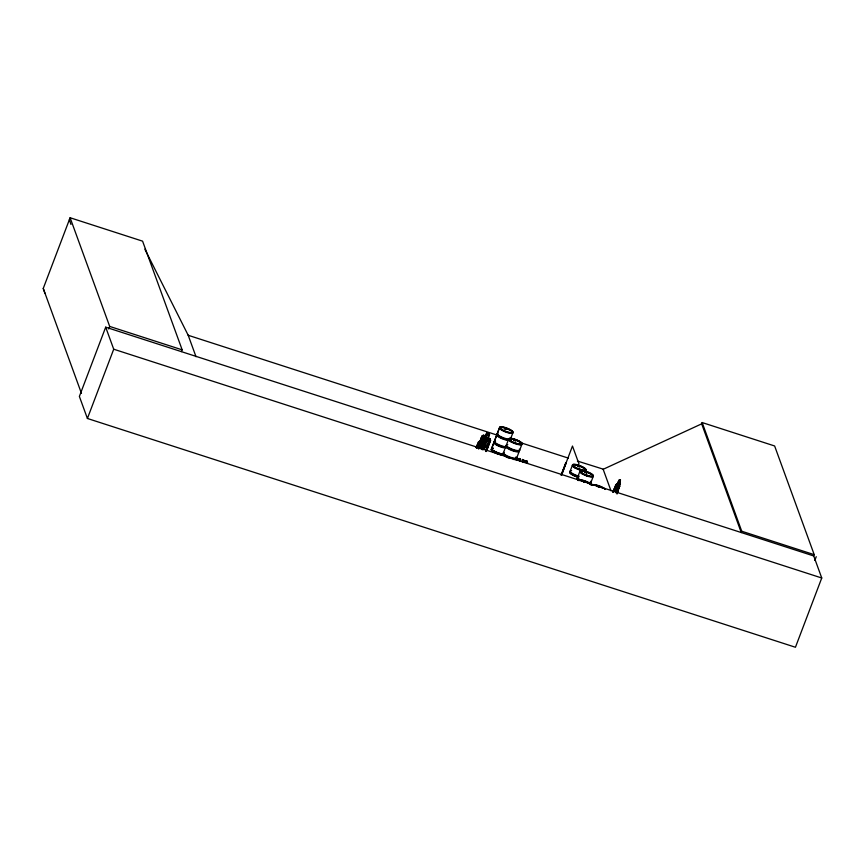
<?xml version="1.0" encoding="UTF-8"?>
<svg xmlns="http://www.w3.org/2000/svg" width="865" height="865" viewBox="0 0 865 865"><rect width="100%" height="100%" fill="white"/><g stroke="black" fill="none" stroke-linecap="round" stroke-linejoin="round"><path stroke-width="1.3" d="M479.815 447.702C478.583 441.161 481.664 441.615 480.583 447.237C483.319 442.566 485.038 446.491 480.713 448.308M505.96 429.213L504.544 428.478L506.209 428.759M505.16 428.694L506.414 428.943M506.101 428.478L506.598 429.224L505.809 429.072M507.193 431.894L506.501 431.894L507.02 432.068M507.258 432.089L506.966 431.84M514.383 440.274C515.626 439.215 513.951 441.042 514.178 439.874M514.037 439.734L515.637 440.566L515.281 440.036M514.015 439.853L515.259 440.566L514.221 440.415M579.053 466.484L577.917 465.673M578.955 466.635L578.155 465.673M578.188 465.986L579.496 466.732L579.107 466.062M580.047 469.544L579.864 469.187M580.026 469.9L579.864 469.198M580.253 469.879L579.637 469.565M583.561 481.697L583.053 481.427L583.983 481.913M584.502 481.34L583.832 481.145M586.557 472.723C583.432 471.339 586.978 472.29 586.156 472.712M584.718 481.978L583.702 481.34M585.464 471.966L586.935 472.658M583.745 481.751L584.848 481.881M584.286 481.621L584.848 481.632A7.125 1.73 20.8 0 0 578.512 480.432M583.983 481.859L585.108 482.173L584.481 481.708M586.784 472.398L585.973 471.89M587.389 475.664L586.957 475.263L587.616 475.523M597.78 486.573L598.612 486.476M597.164 486.292C598.31 485.157 600.299 488.033 598.093 486.79M480.972 446.708L480.691 447.335M44.872 293.138L43.25 288.445L70.108 217.742L142.584 241.162L182.169 349.849L181.304 351.612M813.727 555.957L105.692 327.175L79.375 396.44L87.408 418.476L795.443 647.258L821.75 577.993L813.727 555.957L814.214 554.66L774.629 445.972L702.153 422.553L701.666 423.85L741.251 532.537L741.738 531.24L702.153 422.553M108.731 328.96L109.693 326.429L70.108 217.742M87.408 418.476L113.715 349.211L105.692 327.175M476.096 447.638L477.826 443.896L478.421 444.318L476.983 448.102M476.366 447.486L478.54 441.766L479.859 441.118C482.616 444.902 481.286 434.846 484.714 440.231L483.308 443.702L483.957 445.605L482.346 449.843M476.388 447.681L478.637 441.777L479.848 441.247M476.691 448.059L478.129 444.275L477.534 443.853M479.264 442.956L481.405 437.917M479.934 441.507L482.108 435.787L483.621 435.138L485.362 436.165M477.761 447.94L479.772 442.642L481.286 442.275M479.978 441.701L482.259 435.884L483.621 435.268L490.055 438.912L490.563 440.545L486.411 451.454M480.518 442.134L482.183 438.35L480.745 442.134M478.767 448.751L480.854 443.41L482.875 444.837L481.275 449.216M481.2 442.264L482.551 438.696M478.799 448.913L480.064 445.345L482.346 446.891L481.373 449.227M481.643 441.972L483.654 436.674L485.481 436.328L486.779 432.922M485.406 436.328L486.725 432.749L489.525 434.338L488.228 437.744L490.131 438.825L490.563 440.545M483.038 442.761L485.049 437.463L487.665 438.944L485.243 445.302M483.211 443.691L484.508 440.285L482.486 438.847M489.525 434.338L488.022 437.809L489.06 439.734L486.638 446.091L484.205 448.027M483.73 449.8L485.124 446.394L484.897 444.686L483.33 443.626M485.892 449.757L488.985 442.21L485.633 451.022M486.184 451.454L490.379 440.534M491.601 448.578L493.937 442.447L491.677 448.427M499.656 427.386L497.321 433.516L499.527 427.764M503.484 452.654L504.706 449.486M506.403 445.021L508.717 438.879M512.945 432.619A7.158 1.73 20.8 0 1 502.122 429.959A7.158 1.73 20.8 0 1 503.83 427.407A7.158 1.73 20.8 0 1 512.945 432.619L510.599 438.771A7.147 1.73 20.8 0 1 510.112 439.063M516.005 459.618L517.67 458.731L516.005 459.618L517.93 459.618L520.395 461.034L520.611 460.45L518.546 459.001L518.33 459.585L520.016 458.699L518.07 458.688L515.572 457.261L517.67 458.731M516.74 457.899L519.151 451.53M519.649 450.254L521.984 444.123A7.158 1.73 20.8 0 0 512.891 438.879A7.158 1.73 20.8 0 0 511.183 441.431A7.158 1.73 20.8 0 0 521.995 444.123A7.158 1.73 20.8 0 0 512.88 438.912A7.158 1.73 20.8 0 0 511.172 441.464A7.158 1.73 20.8 0 0 522.006 444.102M516.816 459.877L518.146 459.045L520.611 460.45M516.21 458.115L517.843 459.272L518.07 458.688M517.93 459.618L518.146 459.045M519.205 458.428L517.843 459.272M519.53 460.753L519.757 460.18M522.503 459.499L524.601 460.969L524.385 461.553L522.287 460.072L522.503 459.499L525.001 460.926L526.947 460.937L525.26 461.824L526.947 460.937M526.731 461.51L524.774 461.51L523.357 459.78M525.477 461.24L527.542 462.699L527.326 463.272L524.86 461.856L522.936 461.856L524.601 460.969M523.747 462.115L525.077 461.283L527.542 462.699M524.774 461.51L525.001 460.926M524.86 461.856L525.077 461.283M525.92 461.25L526.136 460.667M526.461 462.991L526.688 462.418M561.104 474.896L566.088 462.883L561.601 475.318M561.223 475.199L565.721 462.764M561.482 475.015L572.479 446.048L579.02 464.008M570.208 471.036L572.543 464.905M577.69 477.166L580.015 471.025M590.946 482.411L593.282 476.28A7.158 1.73 20.8 0 0 584.189 471.047A7.158 1.73 20.8 0 0 582.469 473.598A7.158 1.73 20.8 0 0 593.304 476.269M612.907 492.001L616.615 483.989M612.993 492.315L615.62 485.189M613.426 492.228L615.339 487.19L614.237 491.125M613.923 491.385L618.951 480.27M615.556 485.179L617.653 483.676L618.951 480.378L620.421 480.086M619.124 483.492L620.41 479.913L619.026 483.438L619.372 484.422L615.739 492.704M616.723 492.704L619.535 486.325L617.005 494.045M617.059 492.866L620.183 483.103L620.162 484.281M617.296 492.272L620.227 484.227M814.819 560.434L816.236 556.692M485.535 451.498L487.092 449.681M482.692 444.405L484.486 442.826L484.66 445.518M504.933 428.575L506.371 428.791M506.501 429.116L506.22 428.553M515.864 443.107L516.221 443.518M577.615 465.792L579.172 466.527M578.663 466.192L579.226 466.235L578.339 466.062M579.463 466.592L578.534 466.538M579.204 469.576L579.831 469.663M587.67 475.891L587.054 475.696L587.486 476.031M583.237 481.232L583.81 481.416M597.683 486.422L598.148 486.357M701.666 423.85L603.089 469.338M518.546 459.001L520.016 458.699M522.936 461.856L524.385 461.553M615.339 487.19L615.675 487.352M619.881 486.487L619.113 486.411M618.853 480.324L620.519 479.956M618.897 480.832L619.837 480.648L618.464 481.978M620.291 483.157L619.221 483.373M616.507 483.935L620.227 483.276M614.291 488.368L619.005 487.438M515.27 440.523L514.837 440.166M585.562 471.825L585.983 471.912M586.427 472.755L586.578 472.193M587.303 475.793L586.848 475.664M597.812 486.065L598.223 486.498M489.525 442.642L488.757 442.21M504.76 428.348L506.003 428.586M514.383 439.69L515.464 440.426M515.01 440.599L515.659 440.707L514.697 440.523M577.647 465.857L578.426 465.986M586.438 472.387L586.081 472.182M586.73 472.777L585.994 472.668M584.881 482.086L584.156 481.978M479.761 441.107L484.822 444.772M506.544 429.051L505.647 429.029M506.047 429.018L505.506 428.856M506.706 431.894L506.868 432.003M578.361 465.738L577.604 465.997M585.692 472.225L585.075 472.117M598.494 486.865L599.023 486.822M584.048 481.416L584.297 481.654M496.478 434.89L188.202 335.285L144.833 249.163M520.881 442.783L568.402 458.136M577.398 461.045L603.1 469.122L610.993 490.812M109.693 326.429L182.169 349.849M522.287 460.072L523.141 460.353M741.738 531.24L814.214 554.66M516.221 459.034L517.032 459.304M523.152 461.272L523.963 461.542M113.715 349.211L821.75 577.993M584.016 481.351L584.924 481.892L584.61 481.427M505.474 428.964L504.717 428.478L505.311 428.899M585.832 472.614L585.01 472.031M486.703 432.922L489.385 434.392M481.178 437.917L482.183 438.35M480.097 445.507L482.227 446.956M525.26 461.824L527.326 463.272M484.022 440.609L482.724 439.69L482.292 440.826L483.589 441.745M585.118 482.097L584.805 481.567A7.125 1.73 20.8 0 1 590.882 484.865M188.105 335.025L196.009 356.715M43.25 288.445L81.451 393.348M69.341 219.764L70.962 224.457M484.735 444.761L484.941 446.372M484.735 446.859L485.741 447.41L485.373 442.415C490.639 440.09 488.228 436.911 485.114 441.334C485.795 435.679 482.238 435.127 484.205 441.788M577.128 477.037A7.125 1.73 20.8 0 1 570.219 472.031M577.452 476.237A7.244 1.752 20.8 0 1 570.446 471.155M579.301 476.237A7.125 1.73 20.8 0 1 571.473 472.852A7.125 1.73 20.8 0 1 571.603 470.657M577.301 476.626A7.244 1.752 20.8 0 1 570.295 471.544M578.22 480.551A7.158 1.73 20.8 0 1 584.135 480.605A7.158 1.73 20.8 0 1 591.574 484.865M578.166 480.302A7.158 1.73 20.8 0 1 584.924 481.124A7.158 1.73 20.8 0 1 591.487 485.092M592.871 484.703A7.125 1.73 20.8 0 1 599.121 485.806A7.125 1.73 20.8 0 1 605.24 489.136M592.741 484.951A7.158 1.73 20.8 0 1 603.089 487.914M604.311 488.693A7.158 1.73 20.8 0 1 605.165 489.417M592.622 485.362A7.125 1.73 20.8 0 1 602.927 488.303M590.319 482.183A7.244 1.752 20.8 0 1 589.324 483.676M579.766 480.583A7.244 1.752 20.8 0 1 578.674 477.577M578.436 480.259A7.147 1.73 20.8 0 1 577.193 478.442M590.492 483.221A7.147 1.73 20.8 0 1 590.46 483.697M590.471 481.794A7.244 1.752 20.8 0 1 589.476 483.286M579.918 480.194A7.244 1.752 20.8 0 1 577.907 477.275M590.546 481.318A7.125 1.73 20.8 0 1 588.297 482.681M581.648 480.529A7.125 1.73 20.8 0 1 578.177 476.875M515.864 458.093A7.147 1.73 20.8 0 1 513.626 459.456M508.642 458.039A7.147 1.73 20.8 0 1 503.473 453.649M516.124 457.671A7.244 1.752 20.8 0 1 509.68 457.942A7.244 1.752 20.8 0 1 503.56 453.163M519.454 450.654A7.244 1.752 20.8 0 1 511.702 449.962A7.244 1.752 20.8 0 1 506.457 445.518M516.783 457.434A7.147 1.73 20.8 0 1 509.128 456.752A7.147 1.73 20.8 0 1 503.96 452.363M519.195 451.076A7.147 1.73 20.8 0 1 511.55 450.395A7.147 1.73 20.8 0 1 506.382 446.005M516.275 457.282A7.244 1.752 20.8 0 1 509.831 457.553A7.244 1.752 20.8 0 1 503.711 452.773M519.606 450.265A7.244 1.752 20.8 0 1 511.853 449.573A7.244 1.752 20.8 0 1 506.609 445.129M519.26 449.173A7.147 1.73 20.8 0 1 512.037 449.108A7.147 1.73 20.8 0 1 507.766 444.632M508.717 440.426A7.125 1.73 20.8 0 1 499.31 437.387A7.125 1.73 20.8 0 1 498.229 434.425M506.295 446.794A7.125 1.73 20.8 0 1 497.613 444.145A7.125 1.73 20.8 0 1 494.91 440.88M509.117 439.636A7.244 1.752 20.8 0 1 500.294 436.944A7.244 1.752 20.8 0 1 497.548 433.635M509.215 439.15A7.147 1.73 20.8 0 1 500.511 436.501A7.147 1.73 20.8 0 1 497.808 433.224M503.538 454.039A7.125 1.73 20.8 0 1 494.142 451A7.125 1.73 20.8 0 1 493.061 448.038M506.209 447.281A7.244 1.752 20.8 0 1 496.661 444.199A7.244 1.752 20.8 0 1 495.559 441.182M503.387 454.46A7.125 1.73 20.8 0 1 493.98 451.422A7.125 1.73 20.8 0 1 492.899 448.459M505.809 448.07A7.125 1.73 20.8 0 1 497.126 445.421A7.125 1.73 20.8 0 1 494.423 442.166M506.068 447.681A7.244 1.752 20.8 0 1 497.245 444.988A7.244 1.752 20.8 0 1 494.499 441.669M508.966 440.036A7.244 1.752 20.8 0 1 500.143 437.344A7.244 1.752 20.8 0 1 497.407 434.025M503.376 454.493A7.125 1.73 20.8 0 1 494.683 451.844A7.125 1.73 20.8 0 1 491.99 448.578M503.495 454.222A7.158 1.73 20.8 0 1 494.056 451.173A7.158 1.73 20.8 0 1 492.974 448.189M501.851 455.066A7.125 1.73 20.8 0 1 493.71 452.136A7.125 1.73 20.8 0 1 491.731 449.27M502.024 454.687A7.158 1.73 20.8 0 1 493.839 451.746A7.158 1.73 20.8 0 1 491.85 448.859M480.237 446.329L479.805 447.464L481.124 448.384L481.556 447.248L480.237 446.329M487.027 433.754L486.595 434.89L488.271 435.841L488.703 434.695L487.027 433.754M496.834 434.803L494.423 441.161L496.856 434.803M617.123 484.865L614.701 491.233L616.172 490.942L618.594 484.573L617.123 484.865M483.686 448.048L484.281 448.47L483.686 448.048M575.128 467.208A7.125 1.73 20.8 0 0 585.908 469.857A7.125 1.73 20.8 0 0 576.825 464.656A7.125 1.73 20.8 0 0 575.128 467.208M574.868 467.868A7.125 1.73 20.8 0 0 585.659 470.517A7.125 1.73 20.8 0 0 576.577 465.327A7.125 1.73 20.8 0 0 574.868 467.868M575.009 467.468A7.158 1.73 20.8 0 0 585.832 470.138A7.158 1.73 20.8 0 0 576.717 464.916A7.158 1.73 20.8 0 0 575.009 467.468M582.588 473.328A7.125 1.73 20.8 0 0 593.379 475.988A7.125 1.73 20.8 0 0 584.297 470.787A7.125 1.73 20.8 0 0 582.588 473.328M582.34 473.988A7.125 1.73 20.8 0 0 593.12 476.647A7.125 1.73 20.8 0 0 584.048 471.447A7.125 1.73 20.8 0 0 582.34 473.988M511.269 441.215A7.147 1.73 20.8 0 0 522.082 443.875A7.147 1.73 20.8 0 0 512.977 438.674A7.147 1.73 20.8 0 0 511.269 441.215M511.042 441.842A7.125 1.73 20.8 0 0 521.822 444.491A7.125 1.73 20.8 0 0 512.75 439.301A7.125 1.73 20.8 0 0 511.042 441.842M502.23 429.689A7.147 1.73 20.8 0 0 513.032 432.349A7.147 1.73 20.8 0 0 503.938 427.137A7.147 1.73 20.8 0 0 502.23 429.689M501.981 430.348A7.125 1.73 20.8 0 0 512.772 433.008A7.125 1.73 20.8 0 0 503.69 427.807A7.125 1.73 20.8 0 0 501.981 430.348"/></g></svg>
